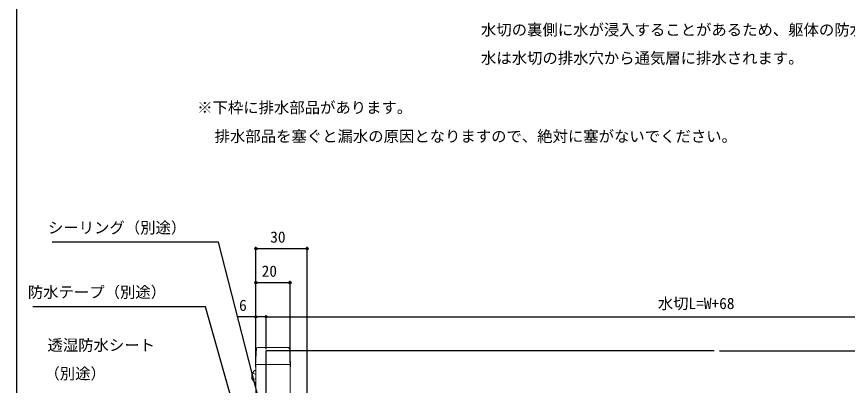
# Model space of a CAD drawing. Units: millimetres, scale not verified. Extents: x -525 to 525, y -783 to 779.
# Drawn here: x -525 to -38.3, y -399.5 to -183.2 of the extents above; entities that cross this region are included whole.
import ezdxf
from ezdxf.enums import TextEntityAlignment as Align

# ---------------------------------------------------------------- set-up
doc = ezdxf.new("R2010")
doc.units = ezdxf.units.MM
doc.header["$LTSCALE"] = 4
for name, color, linetype in [('0-4_YKK_12', 2, 'Continuous'), ('0-7_YKK_D', 6, 'Continuous'), ('0-8_YKK_ZWAK', 7, 'Continuous')]:
    doc.layers.add(name, color=color, linetype=linetype)
doc.layers.add('0-5_YKK_13', color=4, linetype='Continuous', lineweight=18)
doc.styles.add('ＭＳ ゴシック', font='')
doc.styles.get('ＭＳ ゴシック').set_extended_font_data('MS Gothic')

msp = doc.modelspace()

# ---------------------------------------------------------------- linework, layer by layer
at = {"layer": '0-4_YKK_12', "color": 5}
for points in [[(-354.774, -499.274), (-378.774, -499.274), (-378.774, -379.274)], [(-116.274, -379.274), (-364.973, -379.274), (-378.774, -379.274)], [(-113.274, -379.274), (135.426, -379.274), (149.226, -379.274)]]:
    msp.add_lwpolyline(points, dxfattribs=at)
at = {"layer": '0-5_YKK_13', "color": 6}
for p, q in [((-366.048, -377.274), (-383.499, -377.274)), ((-384.68, -380.952), (-385.054, -387.044)), ((-364.493, -387.044), (-364.867, -380.952)), ((-385.054, -387.044), (-385.055, -387.062)), ((-385.055, -388.544), (-385.055, -387.062)), ((-384.755, -387.37), (-384.774, -387.387)), ((-384.755, -387.37), (-384.755, -387.361)), ((-384.053, -387.3), (-365.494, -387.3)), ((-365.774, -387.3), (-383.774, -387.3)), ((-364.792, -387.361), (-364.792, -387.37)), ((-364.774, -387.387), (-364.792, -387.37)), ((-364.493, -387.044), (-364.492, -387.062)), ((-364.492, -387.062), (-364.492, -388.239))]:
    msp.add_line(p, q, dxfattribs=at)
at = {"layer": '0-5_YKK_13'}
for p, q in [((-384.774, -411.274), (-384.774, -387.387)), ((-364.774, -464.274), (-364.774, -387.387)), ((-386.739, -392.163), (-384.924, -393.068)), ((-384.774, -393.351), (-384.924, -393.068)), ((-384.774, -397.808), (-384.774, -390.617)), ((-386.739, -396.263), (-384.924, -395.358)), ((-384.774, -395.074), (-384.924, -395.358))]:
    msp.add_line(p, q, dxfattribs=at)
at = {"layer": '0-5_YKK_13', "color": 6}
for centre, radius, start, end in [((-383.275, -378.411), 1.252, 136.59866, 184.87994), ((-383.499, -378.274), 1, 90.00009, 133.47656), ((-366.048, -378.274), 1, 51.11009, 89.99995), ((-366.364, -378.468), 1.353, 354.25102, 45.8373), ((-384.734, -388.538), 0.32, 181.01729, 262.99649), ((-384.755, -388.543), 0.299, 180.10046, 266.50376), ((-364.792, -388.238), 0.299, 273.49624, 359.89954), ((-364.792, -388.239), 0.3, 273.61382, 0)]:
    msp.add_arc(centre, radius, start, end, dxfattribs=at)
at = {"layer": '0-5_YKK_13'}
for centre, radius, start, end in [((-383.074, -394.213), 4.2, 117.28096, 242.71904), ((-384.928, -390.617), 0.154, 0, 117.28096), ((-384.928, -397.808), 0.154, 242.71904, 0)]:
    msp.add_arc(centre, radius, start, end, dxfattribs=at)
at = {"layer": '0-5_YKK_13', "color": 6}
for centre, major_axis, ratio, start_param, end_param in [((-384.68, -381.213), (-0.183, -3), 0.005311, 3.5904852, 4.6254461), ((-364.867, -381.213), (0.183, -3), 0.005311, 1.6577392, 2.6318347), ((-384.053, -387.361), (-0.701, 0), 0.086993, 4.712389, 6.2831853), ((-365.494, -387.361), (-0.701, 0), 0.086993, 3.1415927, 4.712389)]:
    msp.add_ellipse(centre, major_axis=major_axis, ratio=ratio, start_param=start_param, end_param=end_param, dxfattribs=at)
at = {"layer": '0-7_YKK_D'}
for p, q in [((-384.774, -386.387), (-384.774, -318.274)), ((-384.774, -319.274), (-354.774, -319.274)), ((-354.774, -463.774), (-354.774, -318.274)), ((-384.774, -386.387), (-384.774, -338.274)), ((-364.774, -339.274), (-384.774, -339.274)), ((-364.774, -386.387), (-364.774, -338.274)), ((-384.774, -386.387), (-384.774, -358.274)), ((-378.774, -378.274), (-378.774, -358.274)), ((-378.774, -378.274), (-378.774, -358.274)), ((-378.774, -359.274), (149.226, -359.274))]:
    msp.add_line(p, q, dxfattribs=at)
for points in [[(-368.685, -464.274), (-369.316, -461.803), (-406.722, -315.477), (-504.261, -315.477)], [(-361.47, -540.774), (-362.162, -538.32), (-414.338, -353.41), (-515.456, -353.41)], [(-378.774, -359.274), (-384.774, -359.274), (-395.437, -359.274)]]:
    msp.add_lwpolyline(points, dxfattribs=at)
for centre in [(-384.774, -319.274), (-354.774, -319.274), (-384.774, -339.274), (-364.774, -339.274), (-384.774, -359.274), (-378.774, -359.274), (-378.774, -359.274)]:
    msp.add_circle(centre, 0.637, dxfattribs=at)
at = {"layer": '0-8_YKK_ZWAK'}
msp.add_line((-525, 747.1), (-525, -782.9), dxfattribs=at)

# ---------------------------------------------------------------- texts
at = {"layer": '0-7_YKK_D', "style": 'ＭＳ ゴシック'}
for s, p in [('水切の裏側に水が浸入することがあるため、躯体の防水処理および排水経路の確保を行ってください。', (-252.94, -196.248)), ('水は水切の排水穴から通気層に排水されます。', (-252.94, -212.834)), ('※下枠に排水部品があります。', (-419.218, -241.868)), ('\u3000排水部品を塞ぐと漏水の原因となりますので、絶対に塞がないでください。', (-417.99, -258.709)), ('シーリング（別途）', (-506.618, -312.298)), ('30', (-376.421, -317.774)), ('20', (-381.421, -337.774)), ('防水テープ（別途）', (-518.426, -350.079)), ('6', (-394.653, -357.774)), ('水切L=W+68', (-149.342, -356.702)), ('透湿防水シート', (-506.922, -381.149)), ('（別途）', (-508.712, -397.837))]:
    msp.add_text(s, height=6.598, dxfattribs=at).set_placement(p, align=Align.BOTTOM_LEFT)

doc.saveas('drawing.dxf')
